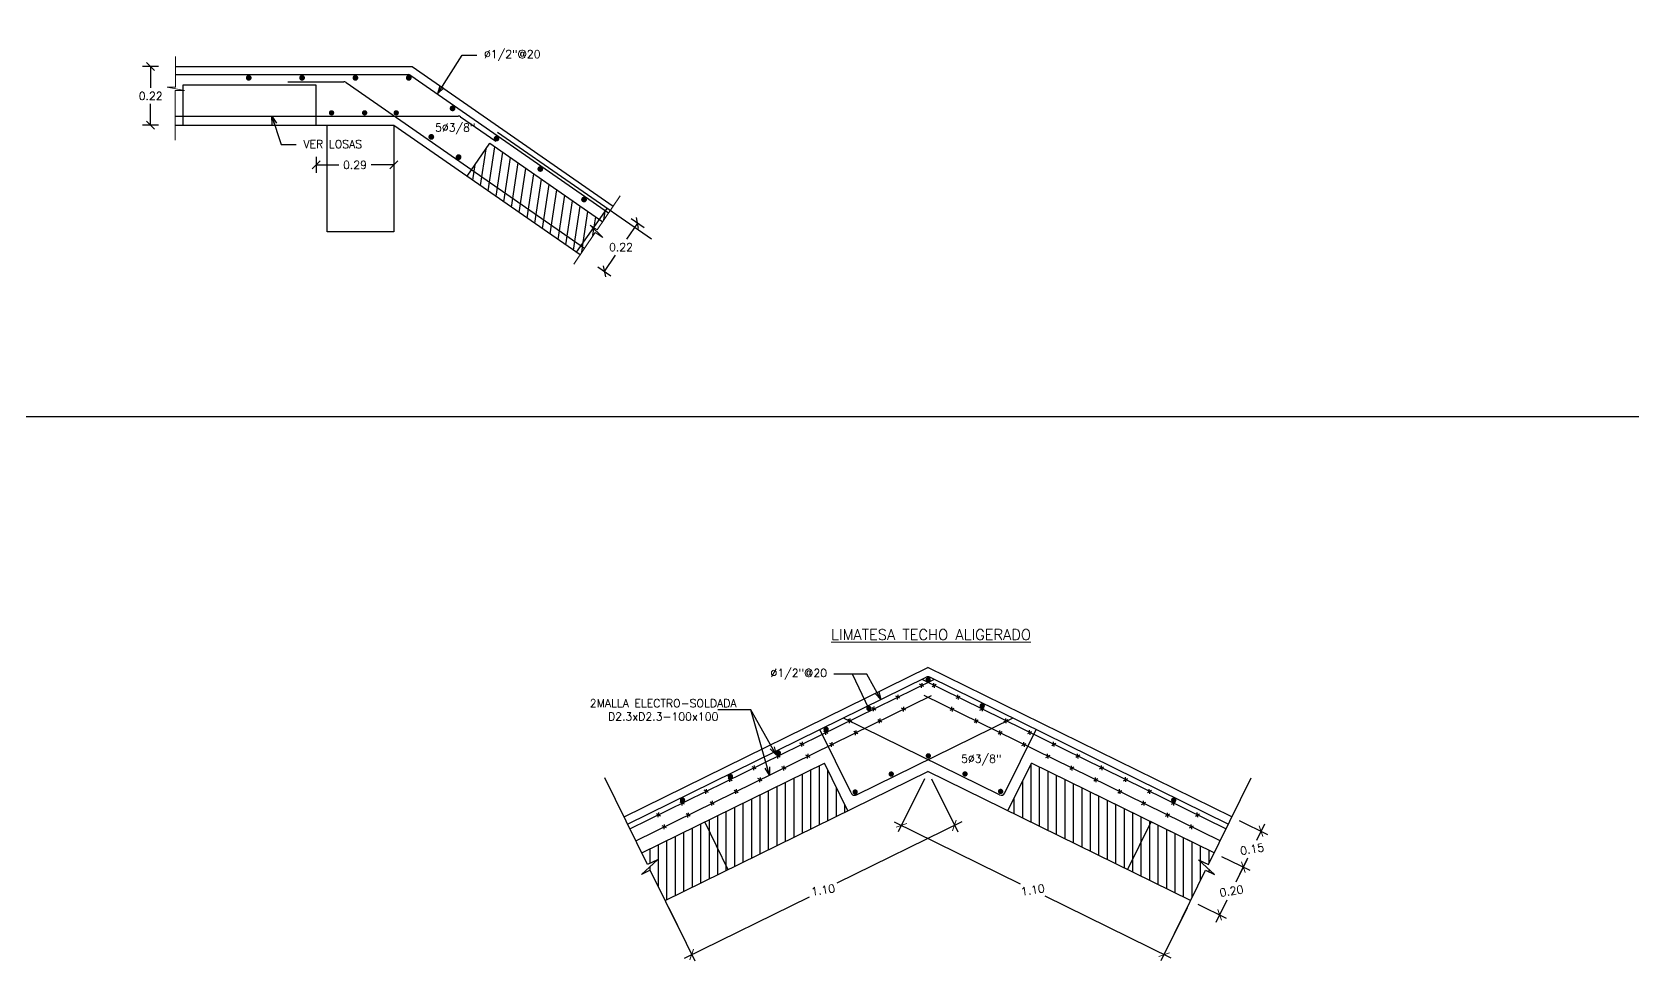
# Model space of a CAD drawing. Header units: metres. Extents: x -44 to 358, y -286 to 66.
# Drawn here: x 22.7 to 28.7, y -8.51 to -5.02 of the extents above; entities that cross this region are included whole.
import ezdxf

# ---------------------------------------------------------------- set-up
doc = ezdxf.new("R2010")
doc.units = ezdxf.units.M
doc.header["$LTSCALE"] = 0.3
doc.header["$PDMODE"] = 3
doc.linetypes.add('CONTINU', pattern=[0])
doc.linetypes.add('HIDDEN', pattern=[9.525, 6.35, -3.175])
for name, color, linetype in [('ACERO', 5, 'Continuous'), ('BP', 3, 'Continuous'), ('DIMTEXTO', 4, 'Continuous'), ('HATCH', 8, 'Continuous'), ('MALLA', 2, 'Continuous'), ('SECCION', 1, 'Continuous')]:
    doc.layers.add(name, color=color, linetype=linetype)
for name, color, linetype, lineweight in [('corte', 7, 'Continuous', 30), ('DETALLES', 7, 'Continuous', 20), ('VIGAS', 1, 'HIDDEN', 15)]:
    doc.layers.add(name, color=color, linetype=linetype, lineweight=lineweight)
doc.styles.add('RomanS', font='romans.shx')
doc.styles.add('SMPLEX', font='simplex.shx')
doc.dimstyles.new('D-15', dxfattribs={"dimscale": 0.15, "dimtxt": 0.2, "dimasz": 0.2, "dimexe": 0.18, "dimexo": 0.2, "dimgap": 0.1, "dimtad": 0, "dimtih": 1, "dimtoh": 1, "dimzin": 0, "dimdsep": 46, "dimtxsty": 'SMPLEX', "dimblk": 'OBLIQUE', "dimcen": 0.09, "dimdle": 0.2, "dimclrd": 4, "dimclre": 4, "dimclrt": 4, "dimadec": 0, "dimazin": 0, "dimtfac": 1, "dimtofl": 0, "dimtmove": 0, "dimatfit": 3, "dimldrblk": 'OPEN30', "dimfxl": 1, "dimtolj": 1, "dimtzin": 0, "dimarcsym": 0})
doc.dimstyles.new('DIM-15', dxfattribs={"dimscale": 0.15, "dimtxt": 0.2, "dimasz": 0.2, "dimexe": 0.2, "dimexo": 0.1, "dimgap": 0.1, "dimtad": 0, "dimtih": 1, "dimtoh": 1, "dimzin": 0, "dimdsep": 46, "dimtxsty": 'RomanS', "dimblk1": 'OBLIQUE', "dimblk2": 'OBLIQUE', "dimsah": 1, "dimcen": 0.09, "dimclrd": 4, "dimclre": 4, "dimclrt": 4, "dimadec": 0, "dimazin": 0, "dimtfac": 1, "dimtofl": 0, "dimtmove": 1, "dimatfit": 3, "dimldrblk": 'OBLIQUE', "dimfxl": 0.2, "dimfxlon": 1, "dimtolj": 1, "dimtzin": 0, "dimarcsym": 0})
pattern_1 = [(90, (-1.078583, -26.536462), (-0.03175, 3e-18), [])]
pattern_2 = [(81.40018, (-5.57818, -19.84356), (-0.03139303, 0.004747647), [])]

# ---------------------------------------------------------------- blocks, each defined once
blk = doc.blocks.new('_OBLIQUE')
at = {"color": 0, "linetype": 'ByBlock'}
blk.add_line((-0.5, -0.5), (0.5, 0.5), dxfattribs=at)
blk = doc.blocks.new('*D406')
at = {"layer": 'DEFPOINTS', "color": 0, "linetype": 'Continuous', "transparency": 16777216}
for p in [(23.1479, -5.1511), (23.2407, -5.1511), (23.2392, -5.3711)]:
    blk.add_point(p, dxfattribs=at)
at = {"layer": 'DIMTEXTO', "color": 4, "linetype": 'Continuous', "lineweight": -2, "transparency": 16777216}
for p, q in [((23.1779, -5.1511), (23.1179, -5.1511)), ((23.1479, -5.1511), (23.1479, -5.2311)), ((23.1479, -5.3711), (23.1479, -5.2911)), ((23.1779, -5.3711), (23.1179, -5.3711))]:
    blk.add_line(p, q, dxfattribs=at)
at = {"layer": 'DIMTEXTO', "color": 4, "linetype": 'Continuous', "lineweight": -2, "transparency": 16777216, "xscale": 0.03, "yscale": 0.03, "zscale": 0.03}
for p, rotation in [((23.1479, -5.1511), 90), ((23.1479, -5.3711), 270)]:
    blk.add_blockref('_OBLIQUE', p, dxfattribs=dict(at, rotation=rotation))
at = {"layer": 'DIMTEXTO', "color": 4, "linetype": 'Continuous', "lineweight": 0, "transparency": 16777216, "insert": (23.1479, -5.2611), "char_height": 0.03, "attachment_point": 5, "style": 'RomanS'}
blk.add_mtext('\\A1;0.22', dxfattribs=at)
blk = doc.blocks.new('_Open30')
at = {"color": 0, "lineweight": -2}
for p, q in [((-1, 0.27), (0, 0)), ((0, 0), (-1, -0.27)), ((0, 0), (-1, 0))]:
    blk.add_line(p, q, dxfattribs=at)
blk = doc.blocks.new('*D553')
at = {"layer": 'DEFPOINTS', "color": 0, "linetype": 'Continuous', "transparency": 16777216}
for p in [(24.8814, -5.6744), (24.7567, -5.8557), (24.8486, -5.9189)]:
    blk.add_point(p, dxfattribs=at)
at = {"layer": 'DIMTEXTO', "color": 4, "linetype": 'Continuous', "lineweight": -2, "transparency": 16777216}
for p, q in [((24.9733, -5.7377), (24.9316, -5.7983)), ((24.9486, -5.7207), (24.9981, -5.7547)), ((24.8486, -5.9189), (24.8903, -5.8583)), ((24.8239, -5.9019), (24.8733, -5.9359))]:
    blk.add_line(p, q, dxfattribs=at)
at = {"layer": 'DIMTEXTO', "color": 4, "linetype": 'Continuous', "lineweight": -2, "transparency": 16777216, "xscale": 0.03, "yscale": 0.03, "zscale": 0.03}
for p, rotation in [((24.9733, -5.7377), 55.46447371780808), ((24.8486, -5.9189), 235.4644737178081)]:
    blk.add_blockref('_OBLIQUE', p, dxfattribs=dict(at, rotation=rotation))
at = {"layer": 'DIMTEXTO', "color": 4, "linetype": 'Continuous', "lineweight": 0, "transparency": 16777216, "insert": (24.911, -5.8283), "char_height": 0.03, "attachment_point": 5, "style": 'RomanS'}
blk.add_mtext('\\A1;0.22', dxfattribs=at)
blk = doc.blocks.new('*D557')
at = {"layer": 'DEFPOINTS', "color": 0, "transparency": 16777216}
for p in [(26.0617, -7.7949), (25.077, -8.2794), (25.1765, -8.4815)]:
    blk.add_point(p, dxfattribs=at)
at = {"layer": 'DETALLES', "color": 4, "lineweight": -2, "transparency": 16777216}
for p, q in [((26.0749, -7.8219), (26.1731, -8.0213)), ((26.1881, -7.9838), (25.7205, -8.2139)), ((25.1496, -8.4947), (25.6171, -8.2647)), ((25.0903, -8.3063), (25.1884, -8.5057))]:
    blk.add_line(p, q, dxfattribs=at)
at = {"layer": 'DETALLES', "color": 4, "lineweight": -2, "transparency": 16777216, "xscale": 0.03, "yscale": 0.03, "zscale": 0.03}
for p, rotation in [((26.1611, -7.9971), 26.19553543463102), ((25.1765, -8.4815), 206.195535434631)]:
    blk.add_blockref('_OBLIQUE', p, dxfattribs=dict(at, rotation=rotation))
at = {"layer": 'DETALLES', "color": 4, "transparency": 16777216, "insert": (25.6688, -8.2393), "char_height": 0.03, "attachment_point": 5, "rotation": 9, "style": 'SMPLEX'}
blk.add_mtext('\\A1;1.10', dxfattribs=at)
blk = doc.blocks.new('*U110')
at = {"layer": 'ACERO'}
for p, q in [((0.0078, -0.0042), (-0.0078, 0.0042)), ((-0.0012, -0.0088), (0.0011, 0.0087))]:
    blk.add_line(p, q, dxfattribs=at)
blk = doc.blocks.new('*U85')
at = {"layer": 'ACERO', "color": 0, "linetype": 'ByBlock', "lineweight": -2, "transparency": 16777216}
for p in [(0.987, 0.4856), (0.8973, 0.4414), (0.7178, 0.3531), (0.8076, 0.3973), (0.6281, 0.309), (0.5384, 0.2649), (0.3589, 0.1766), (0.4486, 0.2207), (0.2692, 0.1324), (0.1795, 0.0883), (0, 0), (0.0897, 0.0441)]:
    blk.add_blockref('*U110', p, dxfattribs=at)
blk = doc.blocks.new('*U104')
at = {"layer": 'ACERO'}
for p, q in [((0.0078, -0.0042), (-0.0078, 0.0042)), ((-0.0012, -0.0088), (0.0011, 0.0087))]:
    blk.add_line(p, q, dxfattribs=at)
blk = doc.blocks.new('*U105')
at = {"layer": 'ACERO', "color": 0, "linetype": 'ByBlock', "lineweight": -2, "transparency": 16777216}
for p in [(0.8973, 0.4414), (0.7178, 0.3531), (0.8076, 0.3973), (0.6281, 0.309), (0.5384, 0.2649), (0.3589, 0.1766), (0.4486, 0.2207), (0.2692, 0.1324), (0.1795, 0.0883), (0, 0), (0.0897, 0.0441)]:
    blk.add_blockref('*U104', p, dxfattribs=at)
blk = doc.blocks.new('*U106')
at = {"layer": 'ACERO'}
for p, q in [((0.0078, -0.0042), (-0.0078, 0.0042)), ((-0.0012, -0.0088), (0.0011, 0.0087))]:
    blk.add_line(p, q, dxfattribs=at)
blk = doc.blocks.new('*U107')
at = {"layer": 'ACERO', "color": 0, "linetype": 'ByBlock', "lineweight": -2, "transparency": 16777216}
for p in [(0.987, 0.4856), (0.8973, 0.4414), (0.7178, 0.3531), (0.8076, 0.3973), (0.6281, 0.309), (0.5384, 0.2649), (0.3589, 0.1766), (0.4486, 0.2207), (0.2692, 0.1324), (0.1795, 0.0883), (0, 0), (0.0897, 0.0441)]:
    blk.add_blockref('*U106', p, dxfattribs=at)
blk = doc.blocks.new('*U108')
at = {"layer": 'ACERO'}
for p, q in [((0.0078, -0.0042), (-0.0078, 0.0042)), ((-0.0012, -0.0088), (0.0011, 0.0087))]:
    blk.add_line(p, q, dxfattribs=at)
blk = doc.blocks.new('*U109')
at = {"layer": 'ACERO', "color": 0, "linetype": 'ByBlock', "lineweight": -2, "transparency": 16777216}
for p in [(0.8973, 0.4414), (0.7178, 0.3531), (0.8076, 0.3973), (0.6281, 0.309), (0.5384, 0.2649), (0.3589, 0.1766), (0.4486, 0.2207), (0.2692, 0.1324), (0.1795, 0.0883), (0, 0), (0.0897, 0.0441)]:
    blk.add_blockref('*U108', p, dxfattribs=at)
blk = doc.blocks.new('*D423')
at = {"layer": 'DEFPOINTS', "color": 0, "transparency": 16777216}
for p in [(26.0617, -7.7949), (27.0464, -8.2794), (26.9469, -8.4815)]:
    blk.add_point(p, dxfattribs=at)
at = {"layer": 'DETALLES', "color": 4, "lineweight": -2, "transparency": 16777216}
for p, q in [((26.0485, -7.8219), (25.9503, -8.0213)), ((25.9353, -7.9838), (26.4079, -8.2163)), ((26.9738, -8.4947), (26.5013, -8.2623)), ((27.0331, -8.3063), (26.935, -8.5057))]:
    blk.add_line(p, q, dxfattribs=at)
at = {"layer": 'DETALLES', "color": 4, "lineweight": -2, "transparency": 16777216, "xscale": 0.03, "yscale": 0.03, "zscale": 0.03}
for p, rotation in [((25.9623, -7.9971), 153.804464565369), ((26.9469, -8.4815), 333.804464565369)]:
    blk.add_blockref('_OBLIQUE', p, dxfattribs=dict(at, rotation=rotation))
at = {"layer": 'DETALLES', "color": 4, "transparency": 16777216, "insert": (26.4546, -8.2393), "char_height": 0.03, "attachment_point": 5, "rotation": 9, "style": 'SMPLEX'}
blk.add_mtext('\\A1;1.10', dxfattribs=at)
blk = doc.blocks.new('*D558')
at = {"layer": 'DEFPOINTS', "color": 0, "transparency": 16777216}
for p in [(27.1347, -8.0999), (27.2436, -8.1535), (27.0464, -8.2794)]:
    blk.add_point(p, dxfattribs=at)
at = {"layer": 'DETALLES', "color": 4, "lineweight": -2, "transparency": 16777216}
for p, q in [((27.1616, -8.1132), (27.2678, -8.1654)), ((27.2568, -8.1266), (27.2157, -8.2103)), ((27.1421, -8.3599), (27.1833, -8.2762)), ((27.0733, -8.2926), (27.1795, -8.3449))]:
    blk.add_line(p, q, dxfattribs=at)
at = {"layer": 'DETALLES', "color": 4, "lineweight": -2, "transparency": 16777216, "xscale": 0.03, "yscale": 0.03, "zscale": 0.03}
for p, rotation in [((27.2436, -8.1535), 63.80446456537072), ((27.1553, -8.333), 243.8044645653707)]:
    blk.add_blockref('_OBLIQUE', p, dxfattribs=dict(at, rotation=rotation))
at = {"layer": 'DETALLES', "color": 4, "transparency": 16777216, "insert": (27.1995, -8.2432), "char_height": 0.03, "attachment_point": 5, "rotation": 9, "style": 'SMPLEX'}
blk.add_mtext('\\A1;0.20', dxfattribs=at)
blk = doc.blocks.new('*D559')
at = {"layer": 'DEFPOINTS', "color": 0, "transparency": 16777216}
for p in [(27.2009, -7.9653), (27.3098, -8.0189), (27.1347, -8.0999)]:
    blk.add_point(p, dxfattribs=at)
at = {"layer": 'DETALLES', "color": 4, "lineweight": -2, "transparency": 16777216}
for p, q in [((27.2278, -7.9786), (27.334, -8.0308)), ((27.3231, -7.992), (27.2929, -8.0533)), ((27.1616, -8.1132), (27.2678, -8.1654)), ((27.2304, -8.1804), (27.2605, -8.1192))]:
    blk.add_line(p, q, dxfattribs=at)
at = {"layer": 'DETALLES', "color": 4, "lineweight": -2, "transparency": 16777216, "xscale": 0.03, "yscale": 0.03, "zscale": 0.03}
for p, rotation in [((27.3098, -8.0189), 63.80446456528851), ((27.2436, -8.1535), 243.8044645652885)]:
    blk.add_blockref('_OBLIQUE', p, dxfattribs=dict(at, rotation=rotation))
at = {"layer": 'DETALLES', "color": 4, "transparency": 16777216, "insert": (27.2767, -8.0862), "char_height": 0.03, "attachment_point": 5, "rotation": 9, "style": 'SMPLEX'}
blk.add_mtext('\\A1;0.15', dxfattribs=at)
blk = doc.blocks.new('*D560')
at = {"layer": 'DEFPOINTS', "color": 0, "linetype": 'Continuous', "transparency": 16777216}
for p in [(23.7683, -5.3711), (24.0594, -5.3711), (23.7683, -5.5197)]:
    blk.add_point(p, dxfattribs=at)
at = {"layer": 'DIMTEXTO', "color": 4, "linetype": 'Continuous', "lineweight": -2, "transparency": 16777216}
for p, q in [((23.7683, -5.4897), (23.7683, -5.5497)), ((23.7683, -5.5197), (23.8539, -5.5197)), ((24.0594, -5.5197), (23.9739, -5.5197)), ((24.0594, -5.4897), (24.0594, -5.5497))]:
    blk.add_line(p, q, dxfattribs=at)
at = {"layer": 'DIMTEXTO', "color": 4, "linetype": 'Continuous', "lineweight": -2, "transparency": 16777216, "xscale": 0.03, "yscale": 0.03, "zscale": 0.03, "rotation": 180}
blk.add_blockref('_OBLIQUE', (23.7683, -5.5197), dxfattribs=at)
at = {"layer": 'DIMTEXTO', "color": 4, "linetype": 'Continuous', "lineweight": -2, "transparency": 16777216, "xscale": 0.03, "yscale": 0.03, "zscale": 0.03}
blk.add_blockref('_OBLIQUE', (24.0594, -5.5197), dxfattribs=at)
at = {"layer": 'DIMTEXTO', "color": 4, "linetype": 'Continuous', "lineweight": 0, "transparency": 16777216, "insert": (23.9139, -5.5197), "char_height": 0.03, "attachment_point": 5, "style": 'RomanS'}
blk.add_mtext('\\A1;0.29', dxfattribs=at)

msp = doc.modelspace()

# ---------------------------------------------------------------- hatches: boundary and pattern name
at = {"layer": 'HATCH'}
h = msp.add_hatch(dxfattribs=at)
h.set_pattern_fill('ANSI31', color=256, scale=0.01, angle=36.40018224)
h.set_pattern_definition(pattern_2)
h.paths.add_polyline_path([(24.83017, -5.724039), (24.4195723, -5.4387155), (24.3339752, -5.5618949), (24.744573, -5.8472183)])
h = msp.add_hatch(dxfattribs=at)
h.set_pattern_fill('ANSI31', color=256, scale=0.01, angle=36.40018224)
h.set_pattern_definition(pattern_2)
h.paths.add_polyline_path([(24.8428138, -5.7922967), (24.8071276, -5.7571985), (24.744573, -5.8472183), (24.7576911, -5.8563341), (24.813686, -5.772777)])
h.paths.add_polyline_path([(24.8217986, -5.7634303), (24.8703076, -5.6910437), (24.8587024, -5.6829792), (24.8088343, -5.7547424)])
h = msp.add_hatch(dxfattribs=at)
h.set_pattern_fill('ANSI31', color=256, scale=0.01, angle=45)
h.set_pattern_definition(pattern_1)
h.paths.add_polyline_path([(25.2247636, -7.9837965), (25.3130508, -8.1632551), (25.7616971, -7.9425371), (25.67341, -7.7630785)])
h = msp.add_hatch(dxfattribs=at)
h.set_pattern_fill('ANSI31', color=256, scale=0.01, angle=45)
h.set_pattern_definition(pattern_1)
h.paths.add_polyline_path([(26.8986307, -7.9837965), (26.8103435, -8.1632551), (26.3616971, -7.9425371), (26.4499843, -7.7630785)])
h = msp.add_hatch(dxfattribs=at)
h.set_pattern_fill('ANSI31', color=256, scale=0.01, angle=45)
h.set_pattern_definition(pattern_1)
h.paths.add_polyline_path([(25.3130508, -8.1632551), (25.2247636, -7.9837965), (24.9887422, -8.0999106), (25.0104717, -8.1440796), (25.0474504, -8.1258874), (24.9878643, -8.1810796), (25.020722, -8.1649148), (25.0770294, -8.2793691)])
h = msp.add_hatch(dxfattribs=at)
h.set_pattern_fill('ANSI31', color=256, scale=0.01, angle=45)
h.set_pattern_definition(pattern_1)
h.paths.add_polyline_path([(26.8103435, -8.1632551), (26.8986307, -7.9837965), (27.1346521, -8.0999106), (27.1129226, -8.1440796), (27.0759439, -8.1258874), (27.13553, -8.1810796), (27.1026723, -8.1649148), (27.0463649, -8.2793691)])

# ---------------------------------------------------------------- linework, layer by layer
at = {"layer": 'ACERO'}
for p, q in [((23.2407125, -5.1811053), (24.1142514, -5.1811053)), ((23.6615901, -5.2077905), (23.8716473, -5.2077905)), ((23.880207, -5.2104726), (24.7741967, -5.8317041)), ((24.1228111, -5.1837874), (24.8647399, -5.6993521)), ((23.2391765, -5.3363067), (24.301063, -5.3363067)), ((24.3096228, -5.3389888), (24.4421548, -5.431085)), ((24.9357699, -7.9922355), (26.0550756, -7.4415771)), ((27.1876244, -7.9922355), (26.0683187, -7.4415771)), ((26.3300035, -7.8823664), (25.7445503, -7.5943444)), ((25.7933908, -7.8823664), (26.378844, -7.5943444)), ((25.7733099, -7.8755286), (25.6563294, -7.637746)), ((26.3500844, -7.8755286), (26.4670649, -7.637746))]:
    msp.add_line(p, q, dxfattribs=at)
at = {"layer": 'ACERO', "color": 6}
for p, q in [((24.9445986, -8.0101813), (26.0837689, -7.4497503)), ((27.1787957, -8.0101813), (26.0396254, -7.4497503)), ((24.9666704, -8.0550459), (26.0751099, -7.5097334)), ((27.1567239, -8.0550459), (26.0474808, -7.509338))]:
    msp.add_line(p, q, dxfattribs=at)
at = {"layer": 'ACERO'}
for points, const_width in [([(23.5101181, -5.1930977, -1), (23.5209181, -5.1930977, -1)], 0.0108), ([(23.7101181, -5.1930977, -1), (23.7209181, -5.1930977, -1)], 0.0108), ([(23.9101181, -5.1930977, -1), (23.9209181, -5.1930977, -1)], 0.0108), ([(24.1101181, -5.1930977, -1), (24.1209181, -5.1930977, -1)], 0.0108), ([(23.8310114, -5.323643, -1), (23.8211345, -5.3252074, -1)], 0.01), ([(23.9549609, -5.323643, -1), (23.945084, -5.3252074, -1)], 0.01), ([(24.0734022, -5.323643, -1), (24.0635253, -5.3252074, -1)], 0.01), ([(24.2743383, -5.3075779, -1), (24.2851383, -5.3075779, -1)], 0.0108), ([(24.1945633, -5.4146206, -1), (24.2053633, -5.4146206, -1)], 0.0108), ([(24.4390915, -5.4209639, -1), (24.4498915, -5.4209639, -1)], 0.0108), ([(24.2969299, -5.4905887, -1), (24.3077299, -5.4905887, -1)], 0.0108), ([(24.6031527, -5.5350242, -1), (24.6139527, -5.5350242, -1)], 0.0108), ([(24.767071, -5.6496142, -1), (24.777871, -5.6496142, -1)], 0.0108), ([(26.0674321, -7.4503305, -1), (26.0575552, -7.4518949, -1)], 0.01), ([(25.8450546, -7.5575222, -1), (25.8351777, -7.5590866, -1)], 0.01), ([(26.2700729, -7.5479633, -1), (26.260196, -7.5495277, -1)], 0.01), ([(25.685026, -7.6362505, -1), (25.6751492, -7.6378149, -1)], 0.01), ([(25.5056068, -7.7245589, -1), (25.4957299, -7.7261233, -1)], 0.01), ([(26.0681138, -7.735577, -1), (26.0582369, -7.7371414, -1)], 0.01), ([(25.9290393, -7.8037785, -1), (25.9191624, -7.8053428, -1)], 0.01), ([(26.2055592, -7.8031952, -1), (26.1956823, -7.8047596, -1)], 0.01), ([(25.3261483, -7.8128461, -1), (25.3162714, -7.8144104, -1)], 0.01), ([(25.7937945, -7.871065, -1), (25.7839176, -7.8726293, -1)], 0.01), ([(26.3390671, -7.8688763, -1), (26.3291902, -7.8704407, -1)], 0.01), ([(25.1466504, -7.9011121, -1), (25.1367735, -7.9026764, -1)], 0.01), ([(26.9879128, -7.9011564, -1), (26.9780359, -7.9027207, -1)], 0.01)]:
    msp.add_lwpolyline(points, format="xyb", close=True, dxfattribs=dict(at, const_width=const_width))
for centre, start, end in [((23.8716473, -5.2227905), 55.20464681, 90), ((24.1142514, -5.1961053), 55.20464681, 90), ((24.301063, -5.3513067), 55.20464681, 90), ((26.0616971, -7.4550365), 63.80446457, 116.19553543), ((25.7867693, -7.868907), 206.19553543, 296.19553543)]:
    msp.add_arc(centre, 0.015, start, end, dxfattribs=at)
at = {"layer": 'ACERO', "ltscale": 0.001}
msp.add_arc((26.336625, -7.868907), 0.015, 243.80446457, 333.80446457, dxfattribs=at)
at = {"layer": 'BP'}
for points in [[(25.1375397, -8.4023665), (25.020722, -8.1649148), (24.9878643, -8.1810796), (25.0474504, -8.1258874), (25.0104717, -8.1440796), (24.8504386, -7.8187854)], [(26.9858546, -8.4023665), (27.1026723, -8.1649148), (27.13553, -8.1810796), (27.0759439, -8.1258874), (27.1129226, -8.1440796), (27.2729557, -7.8187854)]]:
    msp.add_lwpolyline(points, dxfattribs=at)
at = {"layer": 'corte'}
for p, q in [((24.9225268, -7.9653167), (26.0616971, -7.4048856)), ((27.2008675, -7.9653167), (26.0616971, -7.4048856)), ((25.0770294, -8.2793691), (26.0616971, -7.7949478)), ((27.0463649, -8.2793691), (26.0616971, -7.7949478))]:
    msp.add_line(p, q, dxfattribs=at)
at = {"layer": 'DIMTEXTO', "linetype": 'Continuous'}
for p, q in [((25.8324151, -7.4297112), (25.7082777, -7.4297112)), ((25.8401161, -7.5583044), (25.7784641, -7.4297112)), ((25.3976554, -7.5632701), (25.273518, -7.5632701))]:
    msp.add_line(p, q, dxfattribs=at)
at = {"layer": 'MALLA'}
msp.add_lwpolyline([(29.2905005, -6.4648567), (21.515327, -6.4648567), (21.515327, -2.2610105), (29.2905005, -2.2610105)], close=True, dxfattribs=at)
at = {"layer": 'SECCION', "linetype": 'CONTINU'}
for p, q in [((23.2407125, -5.1511053), (24.1283515, -5.1511053)), ((24.1283515, -5.1511053), (24.8814431, -5.674427)), ((23.2407125, -5.3711053), (24.0594175, -5.3711053)), ((24.0594175, -5.3711053), (24.7576911, -5.8563341))]:
    msp.add_line(p, q, dxfattribs=at)
at = {"layer": 'SECCION', "color": 8, "linetype": 'CONTINU', "ltscale": 0.001}
for p, q in [((23.7682949, -5.2211053), (23.2682949, -5.2211053)), ((23.2682949, -5.2211053), (23.2682949, -5.3711053)), ((23.7682949, -5.3711053), (23.7682949, -5.2211053)), ((23.8094175, -5.7711053), (23.8094175, -5.3711053)), ((24.0594175, -5.3711053), (24.0594175, -5.7711053)), ((25.0252134, -5.7986874), (24.4481046, -5.3976558)), ((24.3339752, -5.5618949), (24.4195723, -5.4387155)), ((24.4195723, -5.4387155), (24.8432882, -5.7331548)), ((24.744573, -5.8472183), (24.8587024, -5.6829792)), ((24.0594175, -5.7711053), (23.8094175, -5.7711053)), ((24.9887422, -8.0999106), (25.67341, -7.7630785)), ((25.7616971, -7.9425371), (25.67341, -7.7630785)), ((26.3616971, -7.9425371), (26.4499843, -7.7630785)), ((27.0805718, -8.073305), (26.4499843, -7.7630785)), ((27.1346521, -8.0999106), (26.4499843, -7.7630785)), ((25.3130508, -8.1632551), (25.2247636, -7.9837965)), ((26.8103435, -8.1632551), (26.8986307, -7.9837965))]:
    msp.add_line(p, q, dxfattribs=at)
at = {"layer": 'VIGAS', "color": 3, "linetype": 'Continuous'}
for points in [[(23.2407125, -5.1128894), (23.2407125, -5.2280757), (23.2092243, -5.2280757), (23.2742399, -5.2403564), (23.2391765, -5.2403564), (23.2391765, -5.4267601)], [(24.9075884, -5.6354122), (24.8217986, -5.7634303), (24.7956408, -5.7459009), (24.8428138, -5.7922967), (24.813686, -5.772777), (24.7340588, -5.8915989)]]:
    msp.add_lwpolyline(points, dxfattribs=at)

# ---------------------------------------------------------------- block references
at = {"layer": 'ACERO'}
for name, p in [('*U85', (25.0513792, -7.9576906)), ('*U105', (25.073451, -8.0025552))]:
    msp.add_blockref(name, p, dxfattribs=at)
at = {"layer": 'ACERO', "xscale": -1}
for name, p in [('*U107', (27.0720151, -7.9576906)), ('*U109', (27.0499433, -8.0025552))]:
    msp.add_blockref(name, p, dxfattribs=at)

# ---------------------------------------------------------------- texts
at = {"layer": 'DETALLES', "color": 4, "attachment_point": 5, "style": 'SMPLEX'}
for s, insert, char_height in [('\\A1;VER LOSAS', (23.8306005, -5.4416648), 0.03), ('\\A1;{\\LLIMATESA TECHO ALIGERADO }', (26.073282, -7.2815077), 0.04)]:
    msp.add_mtext(s, dxfattribs=dict(at, insert=insert, char_height=char_height))
at = {"layer": 'DIMTEXTO', "insert": (24.3974193, -5.1093455), "char_height": 0.03, "attachment_point": 4, "style": 'RomanS'}
msp.add_mtext('%%C1/2"@20', dxfattribs=at)
at = {"layer": 'DIMTEXTO', "color": 4, "char_height": 0.03, "attachment_point": 5, "style": 'SMPLEX'}
for s, insert in [('5%%C3/8"', (24.2895663, -5.3846161)), ('%%C1/2"@20', (25.5773498, -7.4304778, -0.5410026)), ('{\\fSimplex|b0|i0|c0|p2;2MALLA ELECTRO-SOLDADA\\PD2.3xD2.3-100x100}', (25.0692437, -7.5640368, -0.5410026)), ('5%%C3/8"', (26.2614168, -7.7521221))]:
    msp.add_mtext(s, dxfattribs=dict(at, insert=insert))

# ---------------------------------------------------------------- dimensions: what is measured, and where the dimension line sits
at = {"layer": 'DETALLES'}
for p1, p2, distance, picture, middle in [((26.0616971, -7.7949478), (25.0770294, -8.2793691), 0.2252695, '*D557', (25.6688053, -8.2392912)), ((26.0616971, -7.7949478), (27.0463649, -8.2793691), -0.2252695, '*D423', (26.454589, -8.2392912)), ((27.1346521, -8.0999106), (27.2008675, -7.9653167), -0.1214202, '*D559', (27.2767093, -8.0862129)), ((27.0463649, -8.2793691), (27.1346521, -8.0999106), -0.1214202, '*D558', (27.199458, -8.2432391))]:
    dim = msp.add_aligned_dim(p1=p1, p2=p2, distance=distance, dimstyle='D-15', dxfattribs=at)
    dim.commit()
    dim.dimension.update_dxf_attribs({"geometry": picture, "text_midpoint": middle, "text_rotation": 9})
at = {"layer": 'DIMTEXTO', "linetype": 'Continuous', "lineweight": 0}
dim = msp.add_linear_dim(base=(23.1479449, -5.1511053), p1=(23.2391765, -5.3711053), p2=(23.2407125, -5.1511053), angle=90, text='0.22', dimstyle='DIM-15', dxfattribs=at)
dim.commit()
dim.dimension.update_dxf_attribs({"geometry": '*D406', "text_midpoint": (23.1479449, -5.2611053)})
dim = msp.add_linear_dim(base=(23.7682949, -5.5196851), p1=(24.0594175, -5.3711053), p2=(23.7682949, -5.3711053), dimstyle='DIM-15', dxfattribs=at)
dim.commit()
dim.dimension.update_dxf_attribs({"geometry": '*D560', "text_midpoint": (23.9138562, -5.5196851)})
dim = msp.add_aligned_dim(p1=(24.8814431, -5.674427), p2=(24.7567201, -5.8556593), distance=0.1115593, text='0.22', dimstyle='DIM-15', dxfattribs=at)
dim.commit()
dim.dimension.update_dxf_attribs({"geometry": '*D553', "text_midpoint": (24.9109814, -5.8282881)})

# ---------------------------------------------------------------- leaders
msp.add_leader([(24.2241419, -5.2517699), (24.3154233, -5.1078481), (24.370064, -5.1078481)], dimstyle='D-15', dxfattribs=at)
at = {"layer": 'DIMTEXTO', "linetype": 'Continuous'}
for points in [[(23.6021882, -5.3366553), (23.63697, -5.4435341), (23.6929186, -5.4435341)], [(25.4678594, -7.8084789), (25.3976554, -7.5632701)]]:
    msp.add_leader(points, dimstyle='D-15', dxfattribs=at)
for points in [[(25.8855792, -7.5249633), (25.8324151, -7.4297112)], [(25.4922726, -7.7327922), (25.3976554, -7.5632701)]]:
    msp.add_leader(points, dimstyle='D-15', override={"dimgap": 0.1, "dimtad": 0}, dxfattribs=at)

doc.saveas('drawing.dxf')
